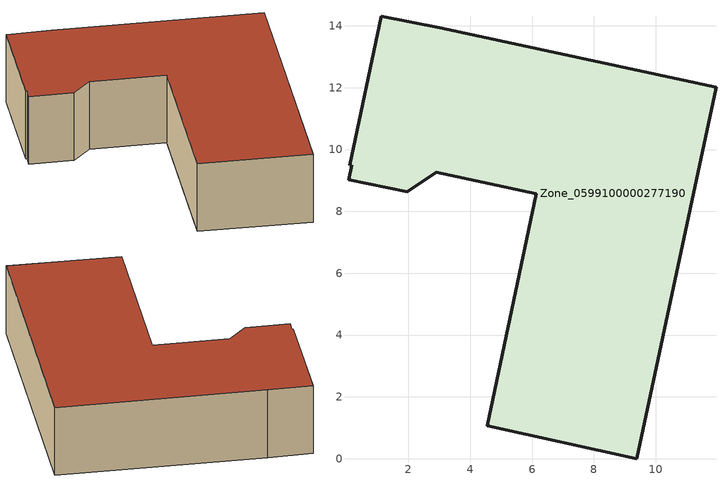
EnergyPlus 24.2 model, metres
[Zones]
Zone_0599100000277190
 floor ground (C_G): 6.14,8.57 2.9,9.26 1.96,8.63 0.06,9.03 0.16,9.49 0.1,9.5 1.12,14.31 3.02,13.94 11.95,12.02 9.38,0 4.54,1.06 z0
 wall outside (C_F): 2.9,9.26 6.14,8.57 4.54,1.06 9.38,0 11.95,12.02 3.02,13.94 1.12,14.31 0.1,9.5 0.16,9.49 0.06,9.03 1.96,8.63 2.9,9.26 z0:3.29
 roof outside (C_R): 9.38,0 11.95,12.02 3.02,13.94 1.12,14.31 0.1,9.5 0.16,9.49 0.06,9.03 1.96,8.63 2.9,9.26 6.14,8.57 4.54,1.06 z3.29
[BUILDING]
Pand.0599100000277190: North Axis=0; Terrain=City; Loads Convergence Tolerance Value=0.04; Temperature Convergence Tolerance Value=0.4; Solar Distribution=FullExterior; Maximum Number of Warmup Days=25; Minimum Number of Warmup Days=1
[Site:Location]
Rotterdam.The.Hague.AP_ZH_NLD Design_Conditions: Latitude=51.96; Longitude=4.45; Time Zone=1; Elevation=-4.5
[SITE:GROUNDTEMPERATURE:BUILDINGSURFACE]
18, 18, 18, 18, 18, 18, 18, 18, 18, 18, 18, 18
[MATERIAL] Thermal Absorptance=0.9; Solar Absorptance=0.7; Visible Absorptance=0.7
Name | Roughness | Thickness | Conductivity | Density | Specific Heat
G.TI.1975-1991 | MediumSmooth | 0.15 | 0.288461 | 540 | 1210
F.TI.1975-1991 | Rough | 0.3 | 0.230769 | 1920 | 840
R.TI.1975-1991 | MediumRough | 0.2 | 0.153846 | 1500 | 1000
[CONSTRUCTION]
C_G: G.TI.1975-1991
C_F: F.TI.1975-1991
C_R: R.TI.1975-1991
[ZONE]
Zone_0599100000277190: Type=1; Multiplier=1; Ceiling Height=Autocalculate; Volume=Autocalculate; Floor Area=autocalculate; Part of Total Floor Area=Yes
[ZONEINFILTRATION:DESIGNFLOWRATE]
Infil_Zone_0599100000277190: Zone or ZoneList or Space or SpaceList=Zone_0599100000277190; Schedule=AlwaysOn; Design Flow Rate Calculation Method=Flow/Area; Flow Rate per Floor Area=0.003; Constant Term Coefficient=1; Temperature Term Coefficient=0; Velocity Term Coefficient=0; Velocity Squared Term Coefficient=0
[HVACTEMPLATE:ZONE:IDEALLOADSAIRSYSTEM]
Zone_0599100000277190: Maximum Heating Supply Air Temperature=50; Minimum Cooling Supply Air Temperature=13; Maximum Heating Supply Air Humidity Ratio=0.0156; Minimum Cooling Supply Air Humidity Ratio=0.0077; Heating Limit=NoLimit; Cooling Limit=NoLimit; Dehumidification Control Type=ConstantSensibleHeatRatio; Cooling Sensible Heat Ratio=0.7; Dehumidification Setpoint=60; Humidification Control Type=None; Humidification Setpoint=30; Outdoor Air Method=None; Outdoor Air Flow Rate per Person=0.00944; Outdoor Air Flow Rate per Zone Floor Area=0; Outdoor Air Flow Rate per Zone=0; Demand Controlled Ventilation Type=None; Outdoor Air Economizer Type=NoEconomizer; Heat Recovery Type=None; Sensible Heat Recovery Effectiveness=0.7; Latent Heat Recovery Effectiveness=0.65
[ZONECONTROL:THERMOSTAT]
ThermostatControl_Zone_0599100000277190: Zone or ZoneList=Zone_0599100000277190; Control Type Schedule=DualSetpointControlType; Control 1=Thermostat_Zone_0599100000277190; Temperature Difference Between Cutout And Setpoint=0
[THERMOSTATSETPOINT:DUALSETPOINT]
Thermostat_Zone_0599100000277190: Heating Setpoint Temperature Schedule=HeatingSetpoint_Zone_0599100000277190; Cooling Setpoint Temperature Schedule=CoolingSetpoint_Zone_0599100000277190
[SCHEDULE:COMPACT]
HeatingSetpoint_Zone_0599100000277190: Through: 12/31, For: AllDays, Until: 24:00, 21
CoolingSetpoint_Zone_0599100000277190: Through: 12/31, For: AllDays, Until: 24:00, 24
DualSetpointControlType: Through: 12/31, For: AllDays, Until: 24:00, 4
AlwaysOn: Through: 12/31, For: AllDays, Until: 24:00, 1
